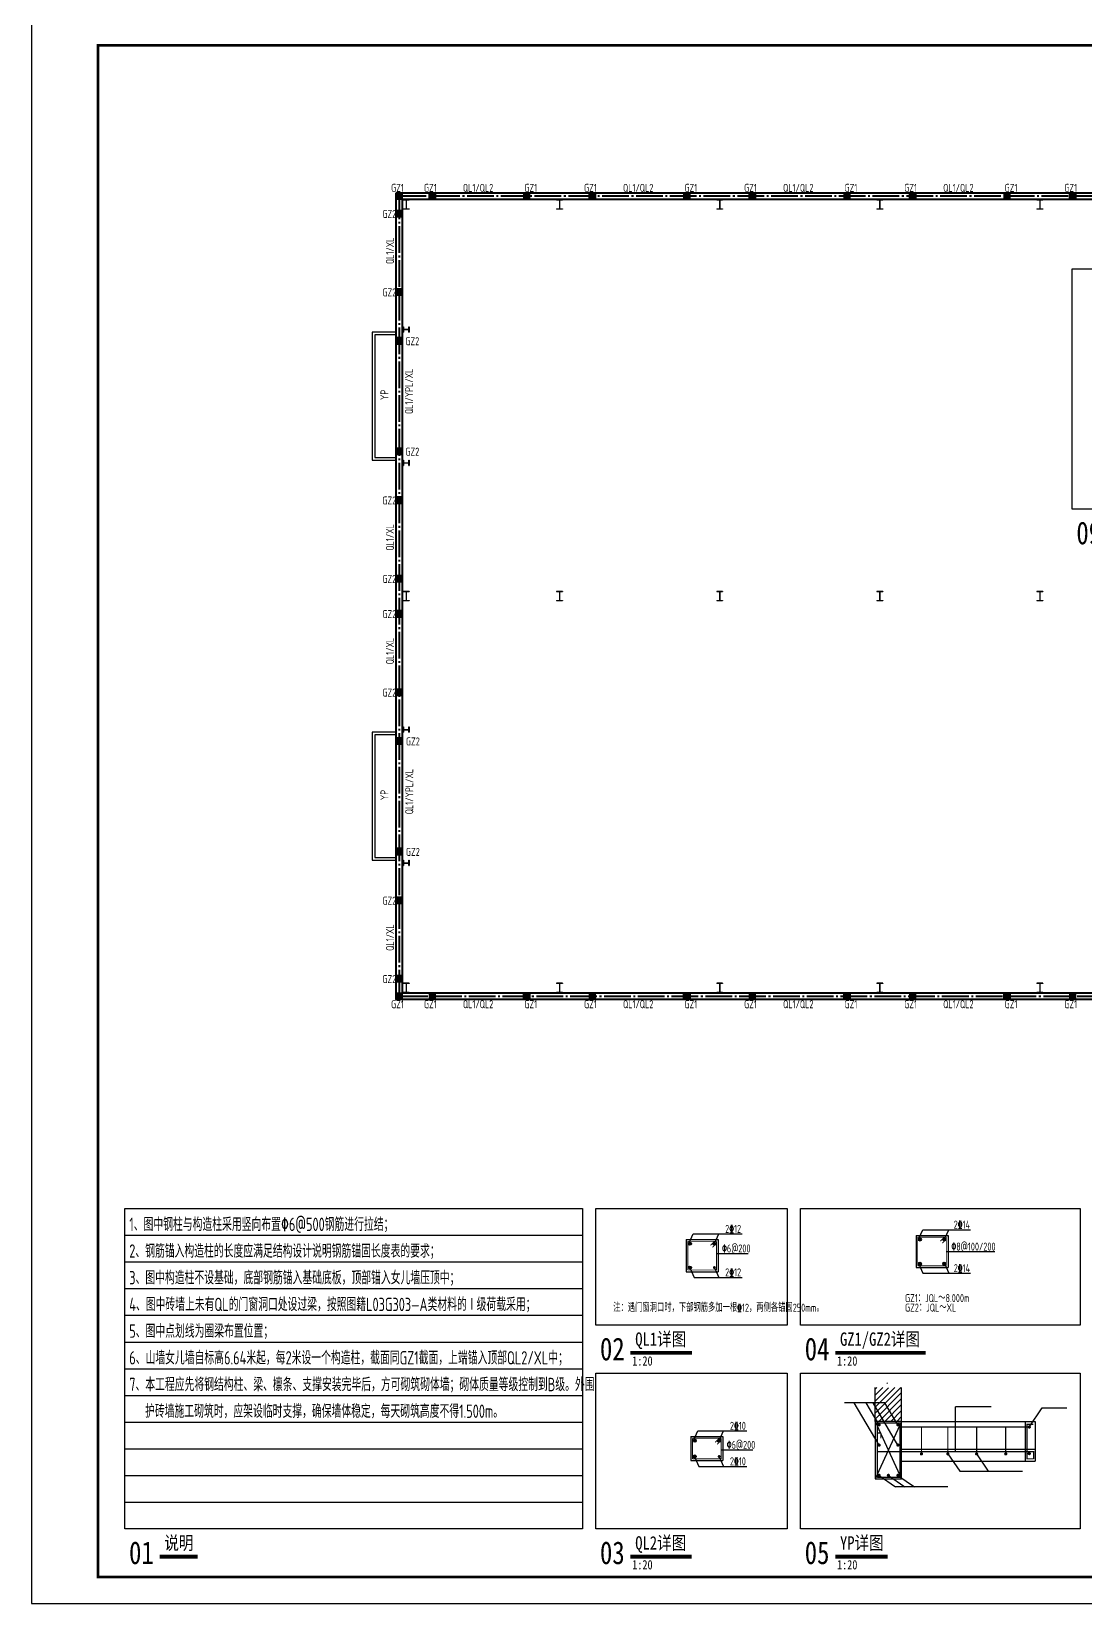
# Model space of a CAD drawing. Extents: x 4043574 to 4201224, y -1031091 to -644991.
# Drawn here: x 4043574 to 4083081, y -1031091 to -972166 of the extents above; entities that cross this region are included whole.
import ezdxf

# ---------------------------------------------------------------- set-up
doc = ezdxf.new("R2010")
doc.units = 0
doc.header["$LTSCALE"] = 1000
doc.header["$MEASUREMENT"] = 0
for name, pattern in [('3', [1.266667, 1, -0.1, 0.066667, -0.1]), ('34', [0]), ('DASH', [0.35, 0.25, -0.1])]:
    doc.linetypes.add(name, pattern=pattern)
for name, color, linetype in [('DIM_LEAD', 3, 'Continuous'), ('DIM_SYMB', 3, 'Continuous'), ('PUB_TEXT', 7, 'Continuous'), ('PUB_TITLE', 4, 'Continuous'), ('WALL', 9, 'Continuous'), ('墙__实线', 3, 'Continuous'), ('支座钢筋', 1, 'Continuous'), ('柱', 94, 'Continuous'), ('柱构件', 2, 'Continuous'), ('楼板负筋文字', 7, 'Continuous'), ('楼板负筋钢筋', 1, 'Continuous'), ('钢筋标注', 253, 'Continuous'), ('零厚板', 7, 'Continuous'), ('预制板', 1, 'Continuous')]:
    doc.layers.add(name, color=color, linetype=linetype)
doc.styles.add('BIANHAO', font='SIMHEI.TTF', dxfattribs={"width": 0.8})
doc.styles.add('BILI', font='SIMHEI.TTF', dxfattribs={"width": 0.7, "height": 350})
doc.styles.add('TSSD', font='tssdeng.shx', dxfattribs={"width": 0.7, "height": 300, "bigfont": 'tssdchn.shx'})
doc.styles.add('TUMING', font='SimSun.ttf', dxfattribs={"width": 0.8, "height": 400})

# ---------------------------------------------------------------- blocks, each defined once
blk = doc.blocks.new('GZ详图')
for points in [[(-796, 3454, 1), (-1027, 3454, 1)], [(1031, 3454, 1), (801, 3454, 1)], [(-796, 1645, 1), (-1027, 1645, 1)], [(1031, 1645, 1), (801, 1645, 1)]]:
    blk.add_hatch(color=256).paths.add_polyline_path(points)
for centre in [(-912, 3454, 0), (916, 3454, 0), (-912, 1645, 0), (916, 1645, 0)]:
    blk.add_circle(centre, 115)
at = {"layer": '墙__实线', "color": 7}
for p, q in [((-1200, 3762, 0), (1200, 3762, 0)), ((-1200, 3762, 0), (-1200, 1362, 0)), ((-977, 3527, 0), (-681, 4192, 0)), ((-681, 4192, 0), (2886, 4192, 0)), ((957, 3527, 0), (1253, 4192, 0)), ((1200, 3762, 0), (1200, 1362, 0)), ((1074, 2547, 0), (4695, 2547, 0)), ((-1200, 1362, 0), (1200, 1362, 0)), ((-977, 1599, 0), (-681, 933, 0)), ((957, 1599, 0), (1253, 933, 0)), ((-681, 933, 0), (2886, 933, 0))]:
    blk.add_line(p, q, dxfattribs=at)
at = {"layer": '支座钢筋', "const_width": 67.5, "elevation": 0}
for points in [[(-1077, 1488), (-1077, 3637)], [(-1077, 3637), (1074, 3637)], [(624, 3337), (924, 3637)], [(924, 3637), (1074, 3637)], [(1074, 3637), (1074, 1488)], [(1074, 3637), (1074, 3487)], [(1074, 3487), (774, 3187)], [(1074, 1488), (-1077, 1488)]]:
    blk.add_lwpolyline(points, dxfattribs=at)
at = {"layer": '钢筋标注', "style": 'TSSD', "width": 0.7}
for s, p in [('2\x8414', (1625, 4270, -16950)), ('\x828@100/200', (1455, 2624, -16950)), ('2\x8414', (1625, 1010, -16950)), ('GZ1：JQL～8.000m', (-2025, -1236, -16950)), ('GZ2：JQL～XL', (-2025, -1947, -16950))]:
    blk.add_text(s, height=600, dxfattribs=at).set_placement(p)
blk = doc.blocks.new('QL1详图')
for points in [[(-796, 3094, 1), (-1027, 3094, 1)], [(1031, 3094, 1), (801, 3094, 1)], [(-796, 1911, -1), (-1027, 1911, -1)], [(1031, 1911, -1), (801, 1911, -1)]]:
    blk.add_hatch(color=256).paths.add_polyline_path(points)
for p, q in [((1074, 2408, 4231), (3449, 2408, 4231)), ((-1200, 1602, 4231), (1200, 1602, 4231)), ((-1200, 1602, 4231), (1200, 1602, 4231))]:
    blk.add_line(p, q)
for centre in [(-912, 3094, 4231), (916, 3094, 4231), (-912, 1911, 4231)]:
    blk.add_circle(centre, 115)
at = {"layer": '墙__实线', "color": 7}
for p, q in [((-977, 3166, 4231), (-681, 3832, 4231)), ((-681, 3832, 4231), (2987, 3832, 4231)), ((957, 3166, 4231), (1253, 3832, 4231)), ((-1200, 3402, 4231), (1200, 3402, 4231)), ((-1200, 3402, 4231), (-1200, 1602, 4231)), ((1200, 3402, 4231), (1200, 1602, 4231)), ((-899, 1838, 4231), (-604, 1172, 4231)), ((957, 1838, 4231), (1253, 1172, 4231)), ((-604, 1172, 4231), (2987, 1172, 4231))]:
    blk.add_line(p, q, dxfattribs=at)
at = {"layer": '支座钢筋', "const_width": 67.5, "elevation": 4231}
for points in [[(-1077, 1727), (-1077, 3277)], [(-1077, 3277), (1074, 3277)], [(624, 2977), (924, 3277)], [(1074, 3127), (774, 2827)], [(924, 3277), (1074, 3277)], [(1074, 3277), (1074, 1727)], [(1074, 3277), (1074, 3127)], [(-1077, 1727), (1074, 1727)]]:
    blk.add_lwpolyline(points, dxfattribs=at)
at = {"layer": '钢筋标注', "style": 'TSSD', "width": 0.7}
for s, p in [('2\x8410', (1726, 3910, -12719)), ('\x826@200', (1493, 2485, -12719)), ('2\x8410', (1726, 1250, -12719))]:
    blk.add_text(s, height=600, dxfattribs=at).set_placement(p)
blk = doc.blocks.new('QL3详图')
for points in [[(-796, 3694, 1), (-1027, 3694, 1)], [(1031, 3694, 1), (801, 3694, 1)], [(-796, 1911, -1), (-1027, 1911, -1)], [(1031, 1911, -1), (801, 1911, -1)]]:
    blk.add_hatch(color=256).paths.add_polyline_path(points)
for p, q in [((1074, 2965, 8475), (3449, 2965, 8475)), ((-1200, 1602, 8475), (1200, 1602, 8475)), ((-1200, 1602, 8475), (1200, 1602, 8475))]:
    blk.add_line(p, q)
for centre in [(-912, 3694, 8475), (916, 3694, 8475), (-912, 1911, 8475)]:
    blk.add_circle(centre, 115)
at = {"layer": '墙__实线', "color": 7}
for p, q in [((-1200, 4002, 8475), (1200, 4002, 8475)), ((-1200, 4002, 8475), (-1200, 1602, 8475)), ((-977, 3766, 8475), (-681, 4432, 8475)), ((-681, 4432, 8475), (2987, 4432, 8475)), ((957, 3766, 8475), (1253, 4432, 8475)), ((1200, 4002, 8475), (1200, 1602, 8475)), ((-899, 1838, 8475), (-604, 1172, 8475)), ((957, 1838, 8475), (1253, 1172, 8475)), ((-604, 1172, 8475), (2987, 1172, 8475))]:
    blk.add_line(p, q, dxfattribs=at)
at = {"layer": '支座钢筋', "const_width": 67.5, "elevation": 8475}
for points in [[(-1077, 1727), (-1077, 3877)], [(-1077, 3877), (1074, 3877)], [(624, 3577), (924, 3877)], [(1074, 3727), (774, 3427)], [(924, 3877), (1074, 3877)], [(1074, 3877), (1074, 1727)], [(1074, 3877), (1074, 3727)], [(-1077, 1727), (1074, 1727)]]:
    blk.add_lwpolyline(points, dxfattribs=at)
at = {"layer": '钢筋标注', "style": 'TSSD', "width": 0.7}
for s, p in [('2\x8412', (1726, 4510, -8475)), ('\x826@200', (1493, 3042, -8475)), ('2\x8412', (1726, 1250, -8475)), ('注：遇门窗洞口时，下部钢筋多加一根\x8412，两侧各锚固250mm。', (-6660, -1396, -8475))]:
    blk.add_text(s, height=600, dxfattribs=at).set_placement(p)
blk = doc.blocks.new('YP1')
h = blk.add_hatch()
h.set_pattern_fill('ANSI31', color=256, scale=100, style=0)
h.set_pattern_definition([(45, (-289631.8, 201877.81), (-112.2532, 112.2532), [])])
h.paths.add_polyline_path([(-3901, 6822), (-4285, 6822), (-4360, 6612), (-4434, 7032), (-4510, 6822), (-4895, 6822), (-4895, 6244), (-4526, 6244), (-4118, 5554), (-3901, 5554)])
h.paths.add_polyline_path([(-4526, 6244), (-4895, 6244), (-4895, 6111), (-4566, 5554), (-4118, 5554)], flags=17)
h.paths.add_polyline_path([(-4895, 6111), (-4895, 5676), (-4823, 5554), (-4566, 5554)], flags=16)
for p, q in [((-4895, 5554), (-4895, 6822)), ((-3901, 5554), (-3901, 6822)), ((-3901, 5554), (-4895, 3399)), ((-4895, 5554), (-3901, 3399)), ((-3901, 5554), (1099, 5554)), ((-3901, 5554), (-3372, 5554)), ((-3901, 5020), (-3901, 5554)), ((728, 5554), (728, 4066)), ((1099, 5554), (1099, 4066)), ((-4745, 3530), (-4129, 3096)), ((-4398, 3530), (-3782, 3096)), ((-4040, 3530), (-3425, 3096))]:
    blk.add_line(p, q)
blk.add_lwpolyline([(-3901, 5554), (-4895, 5554), (-4895, 3399), (-3901, 3399), (-3901, 5020)])
blk.add_lwpolyline([(-4807, 5498), (-3963, 5498), (-3963, 3455), (-4807, 3455)], close=True)
at = {"layer": 'DIM_LEAD'}
for p, q in [((-4526, 6244), (-6037, 6244)), ((-4745, 4665), (-5678, 6244)), ((-4745, 5422), (-5230, 6244)), ((-4040, 4665), (-4973, 6244)), ((-4040, 5422), (-4526, 6244)), ((884, 5342), (1360, 6060)), ((1360, 6060), (2288, 6060)), ((-2173, 3096), (-4129, 3096))]:
    blk.add_line(p, q, dxfattribs=at)
at = {"layer": '墙__实线'}
blk.add_line((-541, 6103), (-1879, 6103), dxfattribs=at)
at = {"layer": '柱'}
for p, q in [((-1879, 4415), (-1879, 6103)), ((-2168, 4334), (-1721, 3688)), ((-1101, 4334), (-654, 3688)), ((-1721, 3688), (629, 3688))]:
    blk.add_line(p, q, dxfattribs=at)
at = {"layer": '楼板负筋钢筋', "const_width": 35}
blk.add_lwpolyline([(-4807, 3455), (-4807, 5498), (-3963, 5498), (-3963, 3455), (-4807, 3455)], dxfattribs=at)
at = {"layer": '零厚板'}
for p, q in [((-3901, 4515), (1099, 4515)), ((-3901, 4066), (1099, 4066))]:
    blk.add_line(p, q, dxfattribs=at)
at = {"layer": '预制板'}
for points, const_width in [([(-4715, 5422, -1), (-4775, 5422, -1), (-4715, 5422, -1)], 60), ([(-4070, 5422, 1), (-4010, 5422, 1), (-4070, 5422, 1)], 60), ([(914, 5342, 1), (854, 5342, 1), (914, 5342, 1)], 60), ([(-4715, 4665, 1), (-4775, 4665, 1), (-4715, 4665, 1)], 60), ([(-4070, 4665, -1), (-4010, 4665, -1), (-4070, 4665, -1)], 60), ([(-3129, 4334, 1), (-3189, 4334, 1), (-3129, 4334, 1)], 60), ([(-2138, 4334, 1), (-2198, 4334, 1), (-2138, 4334, 1)], 60.1), ([(-1061, 4334, 1), (-1121, 4334, 1), (-1061, 4334, 1)], 60), ([(31, 4334, 1), (-29, 4334, 1), (31, 4334, 1)], 60), ([(914, 4346, 1), (854, 4346, 1), (914, 4346, 1)], 60), ([(-4715, 3530, 1), (-4775, 3530, 1), (-4715, 3530, 1)], 60), ([(-4368, 3530, 1), (-4428, 3530, 1), (-4368, 3530, 1)], 60), ([(-4070, 3530, -1), (-4010, 3530, -1), (-4070, 3530, -1)], 60)]:
    blk.add_lwpolyline(points, format="xyb", dxfattribs=dict(at, const_width=const_width))
at = {"layer": '预制板', "linetype": 'DASH', "const_width": 45}
for points in [[(884, 5342), (-3901, 5342)], [(-3159, 4334), (-3159, 5342)], [(-2168, 4334), (-2168, 5342)], [(-1091, 4334), (-1091, 5342)], [(1, 4334), (1, 5342)]]:
    blk.add_lwpolyline(points, dxfattribs=at)
at = {"layer": '预制板', "const_width": 45}
for points in [[(1049, 4147), (796, 4147), (796, 5443), (1034, 5443)], [(-4807, 5121), (-4682, 5121)], [(-4682, 5121), (-4682, 4915)], [(-4807, 4415), (1049, 4415), (1049, 4147)]]:
    blk.add_lwpolyline(points, dxfattribs=at)

msp = doc.modelspace()

# ---------------------------------------------------------------- hatches: boundary and pattern name
for points in [[(4057487, -978214), (4057247, -978214), (4057247, -978454), (4057487, -978454)], [(4058717, -978454), (4058477, -978454), (4058477, -978214), (4058717, -978214)], [(4062017, -978454), (4062257, -978454), (4062257, -978214), (4062017, -978214)], [(4064717, -978454), (4064477, -978454), (4064477, -978214), (4064717, -978214)], [(4068017, -978454), (4068257, -978454), (4068257, -978214), (4068017, -978214)], [(4070717, -978454), (4070477, -978454), (4070477, -978214), (4070717, -978214)], [(4074017, -978454), (4074257, -978454), (4074257, -978214), (4074017, -978214)], [(4076717, -978454), (4076477, -978454), (4076477, -978214), (4076717, -978214)], [(4080017, -978454), (4080257, -978454), (4080257, -978214), (4080017, -978214)], [(4082717, -978454), (4082477, -978454), (4082477, -978214), (4082717, -978214)], [(4057487, -978874), (4057247, -978874), (4057247, -979114), (4057487, -979114)], [(4057487, -981814), (4057247, -981814), (4057247, -982054), (4057487, -982054)], [(4057487, -983644), (4057247, -983644), (4057247, -983884), (4057487, -983884)], [(4057487, -987784), (4057247, -987784), (4057247, -988024), (4057487, -988024)], [(4057487, -989614), (4057247, -989614), (4057247, -989854), (4057487, -989854)], [(4057487, -992554), (4057247, -992554), (4057247, -992794), (4057487, -992794)], [(4057487, -993874), (4057247, -993874), (4057247, -994114), (4057487, -994114)], [(4057487, -996814), (4057247, -996814), (4057247, -997054), (4057487, -997054)], [(4057487, -998644), (4057247, -998644), (4057247, -998884), (4057487, -998884)], [(4057487, -1002784), (4057247, -1002784), (4057247, -1003024), (4057487, -1003024)], [(4057487, -1004614), (4057247, -1004614), (4057247, -1004854), (4057487, -1004854)], [(4057487, -1007554), (4057247, -1007554), (4057247, -1007794), (4057487, -1007794)], [(4057487, -1008214), (4057247, -1008214), (4057247, -1008454), (4057487, -1008454)], [(4058717, -1008214), (4058477, -1008214), (4058477, -1008454), (4058717, -1008454)], [(4062017, -1008214), (4062257, -1008214), (4062257, -1008454), (4062017, -1008454)], [(4064717, -1008214), (4064477, -1008214), (4064477, -1008454), (4064717, -1008454)], [(4068017, -1008214), (4068257, -1008214), (4068257, -1008454), (4068017, -1008454)], [(4070717, -1008214), (4070477, -1008214), (4070477, -1008454), (4070717, -1008454)], [(4074017, -1008214), (4074257, -1008214), (4074257, -1008454), (4074017, -1008454)], [(4076717, -1008214), (4076477, -1008214), (4076477, -1008454), (4076717, -1008454)], [(4080017, -1008214), (4080257, -1008214), (4080257, -1008454), (4080017, -1008454)], [(4082717, -1008214), (4082477, -1008214), (4082477, -1008454), (4082717, -1008454)]]:
    msp.add_hatch(color=256).paths.add_polyline_path(points)

# ---------------------------------------------------------------- linework, layer by layer
at = {"linetype": 'ByBlock', "ltscale": 0.01}
for p, q in [((4047074, -1017286), (4064224, -1017286)), ((4047074, -1018287), (4064224, -1018287)), ((4047074, -1019287), (4064224, -1019287)), ((4047074, -1020288), (4064224, -1020288)), ((4047074, -1021288), (4064224, -1021288)), ((4047074, -1022289), (4064224, -1022289)), ((4047074, -1023289), (4064224, -1023289)), ((4047074, -1024290), (4064224, -1024290)), ((4047074, -1025290), (4064224, -1025290)), ((4047074, -1026291), (4064224, -1026291)), ((4047074, -1027291), (4064224, -1027291))]:
    msp.add_line(p, q, dxfattribs=at)
for points in [[(4057487, -978214), (4057247, -978214), (4057247, -978454), (4057487, -978454)], [(4058717, -978454), (4058477, -978454), (4058477, -978214), (4058717, -978214)], [(4062017, -978454), (4062257, -978454), (4062257, -978214), (4062017, -978214)], [(4064717, -978454), (4064477, -978454), (4064477, -978214), (4064717, -978214)], [(4068017, -978454), (4068257, -978454), (4068257, -978214), (4068017, -978214)], [(4070717, -978454), (4070477, -978454), (4070477, -978214), (4070717, -978214)], [(4074017, -978454), (4074257, -978454), (4074257, -978214), (4074017, -978214)], [(4076717, -978454), (4076477, -978454), (4076477, -978214), (4076717, -978214)], [(4080017, -978454), (4080257, -978454), (4080257, -978214), (4080017, -978214)], [(4082717, -978454), (4082477, -978454), (4082477, -978214), (4082717, -978214)], [(4057487, -978874), (4057247, -978874), (4057247, -979114), (4057487, -979114)], [(4057487, -981814), (4057247, -981814), (4057247, -982054), (4057487, -982054)], [(4056347, -988234), (4057247, -988234), (4057247, -983434), (4056347, -983434)], [(4056447, -988134), (4057247, -988134), (4057247, -983534), (4056447, -983534)], [(4057487, -983644), (4057247, -983644), (4057247, -983884), (4057487, -983884)], [(4057487, -987784), (4057247, -987784), (4057247, -988024), (4057487, -988024)], [(4057487, -989614), (4057247, -989614), (4057247, -989854), (4057487, -989854)], [(4057487, -992554), (4057247, -992554), (4057247, -992794), (4057487, -992794)], [(4057487, -993874), (4057247, -993874), (4057247, -994114), (4057487, -994114)], [(4057487, -996814), (4057247, -996814), (4057247, -997054), (4057487, -997054)], [(4056347, -1003234), (4057247, -1003234), (4057247, -998434), (4056347, -998434)], [(4056447, -1003134), (4057247, -1003134), (4057247, -998534), (4056447, -998534)], [(4057487, -998644), (4057247, -998644), (4057247, -998884), (4057487, -998884)], [(4057487, -1002784), (4057247, -1002784), (4057247, -1003024), (4057487, -1003024)], [(4057487, -1004614), (4057247, -1004614), (4057247, -1004854), (4057487, -1004854)], [(4057487, -1007554), (4057247, -1007554), (4057247, -1007794), (4057487, -1007794)], [(4057487, -1008214), (4057247, -1008214), (4057247, -1008454), (4057487, -1008454)], [(4058717, -1008214), (4058477, -1008214), (4058477, -1008454), (4058717, -1008454)], [(4062017, -1008214), (4062257, -1008214), (4062257, -1008454), (4062017, -1008454)], [(4064717, -1008214), (4064477, -1008214), (4064477, -1008454), (4064717, -1008454)], [(4068017, -1008214), (4068257, -1008214), (4068257, -1008454), (4068017, -1008454)], [(4070717, -1008214), (4070477, -1008214), (4070477, -1008454), (4070717, -1008454)], [(4074017, -1008214), (4074257, -1008214), (4074257, -1008454), (4074017, -1008454)], [(4076717, -1008214), (4076477, -1008214), (4076477, -1008454), (4076717, -1008454)], [(4080017, -1008214), (4080257, -1008214), (4080257, -1008454), (4080017, -1008454)], [(4082717, -1008214), (4082477, -1008214), (4082477, -1008454), (4082717, -1008454)]]:
    msp.add_lwpolyline(points, close=True)
at = {"color": 1, "linetype": '3', "lineweight": 40}
msp.add_lwpolyline([(4057367, -978334), (4129367, -978334), (4129367, -1008334), (4057367, -1008334)], close=True, dxfattribs=at)
at = {"linetype": 'ByBlock', "ltscale": 0.01}
for points in [[(4082578, -981063), (4104182, -981063), (4104182, -990067), (4082578, -990067)], [(4047074, -1016286), (4064224, -1016286), (4064224, -1028291), (4047074, -1028291)], [(4064724, -1016286), (4071898, -1016286), (4071898, -1020654), (4064724, -1020654)], [(4072398, -1016286), (4082879, -1016286), (4082879, -1020654), (4072398, -1020654)], [(4064724, -1022454), (4071898, -1022454), (4071898, -1028291), (4064724, -1028291)], [(4072398, -1022454), (4082879, -1022454), (4082879, -1028291), (4072398, -1028291)]]:
    msp.add_lwpolyline(points, close=True, dxfattribs=at)
at = {"layer": 'DIM_SYMB', "color": 3, "const_width": 143}
for points in [[(4066026, -1021695), (4068331, -1021695)], [(4073701, -1021695), (4077085, -1021695)], [(4048377, -1029333), (4049800, -1029333)], [(4066026, -1029333), (4068313, -1029333)], [(4073701, -1029333), (4075661, -1029333)]]:
    msp.add_lwpolyline(points, dxfattribs=at)
at = {"layer": 'PUB_TITLE'}
msp.add_lwpolyline([(4043574, -1031091), (4148674, -1031091), (4148674, -971691), (4043574, -971691)], close=True, dxfattribs=at)
at = {"layer": 'PUB_TITLE', "const_width": 100}
msp.add_lwpolyline([(4046074, -1030091), (4147674, -1030091), (4147674, -972691), (4046074, -972691)], close=True, dxfattribs=at)
at = {"layer": 'WALL', "lineweight": 40}
for points in [[(4057247, -978214), (4129487, -978214), (4129487, -1008454), (4057247, -1008454)], [(4057487, -978454), (4129247, -978454), (4129247, -1008214), (4057487, -1008214)]]:
    msp.add_lwpolyline(points, close=True, dxfattribs=at)
at = {"layer": '柱构件'}
for p, q in [((4057727, -978474), (4057507, -978474)), ((4057507, -978474), (4057727, -978474)), ((4057507, -978474), (4057507, -978484)), ((4057614, -978484), (4057507, -978484)), ((4057614, -978484), (4057614, -978814)), ((4057727, -978484), (4057620, -978484)), ((4057620, -978484), (4057620, -978814)), ((4057727, -978474), (4057727, -978484)), ((4063477, -978474), (4063257, -978474)), ((4063257, -978474), (4063477, -978474)), ((4063257, -978474), (4063257, -978484)), ((4063364, -978484), (4063257, -978484)), ((4063364, -978484), (4063364, -978814)), ((4063477, -978484), (4063370, -978484)), ((4063370, -978484), (4063370, -978814)), ((4063477, -978474), (4063477, -978484)), ((4069477, -978474), (4069257, -978474)), ((4069257, -978474), (4069477, -978474)), ((4069257, -978474), (4069257, -978484)), ((4069364, -978484), (4069257, -978484)), ((4069364, -978484), (4069364, -978814)), ((4069477, -978484), (4069370, -978484)), ((4069370, -978484), (4069370, -978814)), ((4069477, -978474), (4069477, -978484)), ((4075477, -978474), (4075257, -978474)), ((4075257, -978474), (4075477, -978474)), ((4075257, -978474), (4075257, -978484)), ((4075364, -978484), (4075257, -978484)), ((4075364, -978484), (4075364, -978814)), ((4075477, -978484), (4075370, -978484)), ((4075370, -978484), (4075370, -978814)), ((4075477, -978474), (4075477, -978484)), ((4081477, -978474), (4081257, -978474)), ((4081257, -978474), (4081477, -978474)), ((4081257, -978474), (4081257, -978484)), ((4081364, -978484), (4081257, -978484)), ((4081364, -978484), (4081364, -978814)), ((4081477, -978484), (4081370, -978484)), ((4081370, -978484), (4081370, -978814)), ((4081477, -978474), (4081477, -978484)), ((4057507, -978814), (4057614, -978814)), ((4057507, -978814), (4057507, -978824)), ((4057727, -978824), (4057507, -978824)), ((4057620, -978814), (4057727, -978814)), ((4057727, -978814), (4057727, -978824)), ((4063257, -978814), (4063364, -978814)), ((4063257, -978814), (4063257, -978824)), ((4063477, -978824), (4063257, -978824)), ((4063370, -978814), (4063477, -978814)), ((4063477, -978814), (4063477, -978824)), ((4069257, -978814), (4069364, -978814)), ((4069257, -978814), (4069257, -978824)), ((4069477, -978824), (4069257, -978824)), ((4069370, -978814), (4069477, -978814)), ((4069477, -978814), (4069477, -978824)), ((4075257, -978814), (4075364, -978814)), ((4075257, -978814), (4075257, -978824)), ((4075477, -978824), (4075257, -978824)), ((4075370, -978814), (4075477, -978814)), ((4075477, -978814), (4075477, -978824)), ((4081257, -978814), (4081364, -978814)), ((4081257, -978814), (4081257, -978824)), ((4081477, -978824), (4081257, -978824)), ((4081370, -978814), (4081477, -978814)), ((4081477, -978814), (4081477, -978824)), ((4057507, -983234), (4057507, -983434)), ((4057507, -983234), (4057517, -983234)), ((4057507, -983434), (4057507, -983234)), ((4057507, -983434), (4057517, -983434)), ((4057517, -983234), (4057517, -983331)), ((4057517, -983331), (4057717, -983331)), ((4057517, -983337), (4057517, -983434)), ((4057517, -983337), (4057717, -983337)), ((4057717, -983234), (4057727, -983234)), ((4057717, -983331), (4057717, -983234)), ((4057717, -983434), (4057717, -983337)), ((4057717, -983434), (4057727, -983434)), ((4057727, -983234), (4057727, -983434)), ((4057507, -988234), (4057507, -988434)), ((4057507, -988234), (4057517, -988234)), ((4057507, -988434), (4057507, -988234)), ((4057507, -988434), (4057517, -988434)), ((4057517, -988234), (4057517, -988331)), ((4057517, -988331), (4057717, -988331)), ((4057517, -988337), (4057517, -988434)), ((4057517, -988337), (4057717, -988337)), ((4057717, -988234), (4057727, -988234)), ((4057717, -988331), (4057717, -988234)), ((4057717, -988434), (4057717, -988337)), ((4057717, -988434), (4057727, -988434)), ((4057727, -988234), (4057727, -988434)), ((4057727, -993159), (4057507, -993159)), ((4057507, -993159), (4057727, -993159)), ((4057507, -993159), (4057507, -993169)), ((4057614, -993169), (4057507, -993169)), ((4057614, -993169), (4057614, -993499)), ((4057727, -993169), (4057620, -993169)), ((4057620, -993169), (4057620, -993499)), ((4057727, -993159), (4057727, -993169)), ((4063477, -993159), (4063257, -993159)), ((4063257, -993159), (4063477, -993159)), ((4063257, -993159), (4063257, -993169)), ((4063364, -993169), (4063257, -993169)), ((4063364, -993169), (4063364, -993499)), ((4063477, -993169), (4063370, -993169)), ((4063370, -993169), (4063370, -993499)), ((4063477, -993159), (4063477, -993169)), ((4069477, -993159), (4069257, -993159)), ((4069257, -993159), (4069477, -993159)), ((4069257, -993159), (4069257, -993169)), ((4069364, -993169), (4069257, -993169)), ((4069364, -993169), (4069364, -993499)), ((4069477, -993169), (4069370, -993169)), ((4069370, -993169), (4069370, -993499)), ((4069477, -993159), (4069477, -993169)), ((4075477, -993159), (4075257, -993159)), ((4075257, -993159), (4075477, -993159)), ((4075257, -993159), (4075257, -993169)), ((4075364, -993169), (4075257, -993169)), ((4075364, -993169), (4075364, -993499)), ((4075477, -993169), (4075370, -993169)), ((4075370, -993169), (4075370, -993499)), ((4075477, -993159), (4075477, -993169)), ((4081477, -993159), (4081257, -993159)), ((4081257, -993159), (4081477, -993159)), ((4081257, -993159), (4081257, -993169)), ((4081364, -993169), (4081257, -993169)), ((4081364, -993169), (4081364, -993499)), ((4081477, -993169), (4081370, -993169)), ((4081370, -993169), (4081370, -993499)), ((4081477, -993159), (4081477, -993169)), ((4057507, -993499), (4057614, -993499)), ((4057507, -993499), (4057507, -993509)), ((4057727, -993509), (4057507, -993509)), ((4057620, -993499), (4057727, -993499)), ((4057727, -993499), (4057727, -993509)), ((4063257, -993499), (4063364, -993499)), ((4063257, -993499), (4063257, -993509)), ((4063477, -993509), (4063257, -993509)), ((4063370, -993499), (4063477, -993499)), ((4063477, -993499), (4063477, -993509)), ((4069257, -993499), (4069364, -993499)), ((4069257, -993499), (4069257, -993509)), ((4069477, -993509), (4069257, -993509)), ((4069370, -993499), (4069477, -993499)), ((4069477, -993499), (4069477, -993509)), ((4075257, -993499), (4075364, -993499)), ((4075257, -993499), (4075257, -993509)), ((4075477, -993509), (4075257, -993509)), ((4075370, -993499), (4075477, -993499)), ((4075477, -993499), (4075477, -993509)), ((4081257, -993499), (4081364, -993499)), ((4081257, -993499), (4081257, -993509)), ((4081477, -993509), (4081257, -993509)), ((4081370, -993499), (4081477, -993499)), ((4081477, -993499), (4081477, -993509)), ((4057507, -998234), (4057507, -998434)), ((4057507, -998234), (4057517, -998234)), ((4057507, -998434), (4057507, -998234)), ((4057507, -998434), (4057517, -998434)), ((4057517, -998234), (4057517, -998331)), ((4057517, -998331), (4057717, -998331)), ((4057517, -998337), (4057517, -998434)), ((4057517, -998337), (4057717, -998337)), ((4057717, -998234), (4057727, -998234)), ((4057717, -998331), (4057717, -998234)), ((4057717, -998434), (4057717, -998337)), ((4057717, -998434), (4057727, -998434)), ((4057727, -998234), (4057727, -998434)), ((4057507, -1003234), (4057507, -1003434)), ((4057507, -1003234), (4057517, -1003234)), ((4057507, -1003434), (4057507, -1003234)), ((4057507, -1003434), (4057517, -1003434)), ((4057517, -1003234), (4057517, -1003331)), ((4057517, -1003331), (4057717, -1003331)), ((4057517, -1003337), (4057517, -1003434)), ((4057517, -1003337), (4057717, -1003337)), ((4057717, -1003234), (4057727, -1003234)), ((4057717, -1003331), (4057717, -1003234)), ((4057717, -1003434), (4057717, -1003337)), ((4057717, -1003434), (4057727, -1003434)), ((4057727, -1003234), (4057727, -1003434)), ((4057727, -1007844), (4057507, -1007844)), ((4057507, -1007844), (4057727, -1007844)), ((4057507, -1007844), (4057507, -1007854)), ((4057614, -1007854), (4057507, -1007854)), ((4057507, -1008184), (4057614, -1008184)), ((4057507, -1008184), (4057507, -1008194)), ((4057727, -1008194), (4057507, -1008194)), ((4057614, -1007854), (4057614, -1008184)), ((4057727, -1007854), (4057620, -1007854)), ((4057620, -1007854), (4057620, -1008184)), ((4057620, -1008184), (4057727, -1008184)), ((4057727, -1007844), (4057727, -1007854)), ((4057727, -1008184), (4057727, -1008194)), ((4063477, -1007844), (4063257, -1007844)), ((4063257, -1007844), (4063477, -1007844)), ((4063257, -1007844), (4063257, -1007854)), ((4063364, -1007854), (4063257, -1007854)), ((4063257, -1008184), (4063364, -1008184)), ((4063257, -1008184), (4063257, -1008194)), ((4063477, -1008194), (4063257, -1008194)), ((4063364, -1007854), (4063364, -1008184)), ((4063477, -1007854), (4063370, -1007854)), ((4063370, -1007854), (4063370, -1008184)), ((4063370, -1008184), (4063477, -1008184)), ((4063477, -1007844), (4063477, -1007854)), ((4063477, -1008184), (4063477, -1008194)), ((4069477, -1007844), (4069257, -1007844)), ((4069257, -1007844), (4069477, -1007844)), ((4069257, -1007844), (4069257, -1007854)), ((4069364, -1007854), (4069257, -1007854)), ((4069257, -1008184), (4069364, -1008184)), ((4069257, -1008184), (4069257, -1008194)), ((4069477, -1008194), (4069257, -1008194)), ((4069364, -1007854), (4069364, -1008184)), ((4069477, -1007854), (4069370, -1007854)), ((4069370, -1007854), (4069370, -1008184)), ((4069370, -1008184), (4069477, -1008184)), ((4069477, -1007844), (4069477, -1007854)), ((4069477, -1008184), (4069477, -1008194)), ((4075477, -1007844), (4075257, -1007844)), ((4075257, -1007844), (4075477, -1007844)), ((4075257, -1007844), (4075257, -1007854)), ((4075364, -1007854), (4075257, -1007854)), ((4075257, -1008184), (4075364, -1008184)), ((4075257, -1008184), (4075257, -1008194)), ((4075477, -1008194), (4075257, -1008194)), ((4075364, -1007854), (4075364, -1008184)), ((4075477, -1007854), (4075370, -1007854)), ((4075370, -1007854), (4075370, -1008184)), ((4075370, -1008184), (4075477, -1008184)), ((4075477, -1007844), (4075477, -1007854)), ((4075477, -1008184), (4075477, -1008194)), ((4081477, -1007844), (4081257, -1007844)), ((4081257, -1007844), (4081477, -1007844)), ((4081257, -1007844), (4081257, -1007854)), ((4081364, -1007854), (4081257, -1007854)), ((4081257, -1008184), (4081364, -1008184)), ((4081257, -1008184), (4081257, -1008194)), ((4081477, -1008194), (4081257, -1008194)), ((4081364, -1007854), (4081364, -1008184)), ((4081477, -1007854), (4081370, -1007854)), ((4081370, -1007854), (4081370, -1008184)), ((4081370, -1008184), (4081477, -1008184)), ((4081477, -1007844), (4081477, -1007854)), ((4081477, -1008184), (4081477, -1008194))]:
    msp.add_line(p, q, dxfattribs=at)

# ---------------------------------------------------------------- block references
at = {"xscale": 0.5002500000000001, "yscale": 0.5002500000000001, "zscale": 0.5002500000000001}
for name, p in [('QL3详图', (4068711, -1019454, -2121)), ('GZ详图', (4077327, -1019175, -4)), ('QL1详图', (4068889, -1026535, -2121))]:
    msp.add_blockref(name, p, dxfattribs=at)
msp.add_blockref('YP1', (4080089, -1029816, 7530))

# ---------------------------------------------------------------- texts
at = {"linetype": '34', "style": 'TSSD', "width": 0.7}
for s, p in [('1、图中钢柱与构造柱采用竖向布置\x826@500钢筋进行拉结；', (4047240, -1017128)), ('2、钢筋锚入构造柱的长度应满足结构设计说明钢筋锚固长度表的要求；', (4047240, -1018129)), ('3、图中构造柱不设基础，底部钢筋锚入基础底板，顶部锚入女儿墙压顶中；', (4047240, -1019129)), ('4、图中砖墙上未有QL的门窗洞口处设过梁，按照图籍L03G303—A类材料的Ⅰ级荷载采用；', (4047240, -1020130)), ('5、图中点划线为圈梁布置位置；', (4047240, -1021130)), ('6、山墙女儿墙自标高6.64米起，每2米设一个构造柱，截面同GZ1截面，上端锚入顶部QL2/XL中；', (4047240, -1022131)), ('7、本工程应先将钢结构柱、梁、檩条、支撑安装完毕后，方可砌筑砌体墙；砌体质量等级控制到B级。外围', (4047240, -1023131)), ('护砖墙施工砌筑时，应架设临时支撑，确保墙体稳定，每天砌筑高度不得1.500m。', (4047832, -1024132))]:
    msp.add_text(s, height=500.5, dxfattribs=at).set_placement(p)
at = {"layer": 'DIM_SYMB', "color": 7, "style": 'TUMING', "width": 0.8}
for s, p in [('QL1详图', (4066204, -1021430)), ('GZ1/GZ2详图', (4073878, -1021430)), ('说明', (4048554, -1029067)), ('QL2详图', (4066204, -1029067)), ('YP详图', (4073878, -1029067))]:
    msp.add_text(s, height=500.5, dxfattribs=at).set_placement(p)
at = {"layer": 'PUB_TEXT', "width": 0.8}
for s, height, style, p in [('09', 850.9, 'BIANHAO', (4082737, -991388)), ('02', 850.9, 'BIANHAO', (4064882, -1021974)), ('04', 850.9, 'BIANHAO', (4072556, -1021974)), ('1:20', 350.4, 'BILI', (4066092, -1022173)), ('1:20', 350.4, 'BILI', (4073767, -1022173)), ('01', 850.9, 'BIANHAO', (4047233, -1029612)), ('03', 850.9, 'BIANHAO', (4064882, -1029612)), ('05', 850.9, 'BIANHAO', (4072556, -1029612)), ('1:20', 350.4, 'BILI', (4066092, -1029811)), ('1:20', 350.4, 'BILI', (4073767, -1029811))]:
    msp.add_text(s, height=height, dxfattribs=dict(at, style=style)).set_placement(p)
at = {"layer": '楼板负筋文字', "style": 'TSSD', "width": 0.7}
for s, p in [('GZ1', (4057055, -978179)), ('GZ1', (4058285, -978179)), ('QL1/QL2', (4059745, -978179)), ('GZ1', (4062049, -978179)), ('GZ1', (4064285, -978179)), ('QL1/QL2', (4065745, -978179)), ('GZ1', (4068049, -978179)), ('GZ1', (4070285, -978179)), ('QL1/QL2', (4071745, -978179)), ('GZ1', (4074049, -978179)), ('GZ1', (4076285, -978179)), ('QL1/QL2', (4077745, -978179)), ('GZ1', (4080049, -978179)), ('GZ1', (4082285, -978179)), ('GZ2', (4056729, -979157)), ('GZ2', (4056729, -982097)), ('GZ2', (4057589, -983927)), ('GZ2', (4057589, -988067)), ('GZ2', (4056729, -989897)), ('GZ2', (4056729, -992837)), ('GZ2', (4056729, -994157)), ('GZ2', (4056729, -997097)), ('GZ2', (4057610, -998927)), ('GZ2', (4057610, -1003067)), ('GZ2', (4056729, -1004897)), ('GZ2', (4056729, -1007837)), ('GZ1', (4057055, -1008778)), ('GZ1', (4058285, -1008778)), ('QL1/QL2', (4059745, -1008778)), ('GZ1', (4062049, -1008778)), ('GZ1', (4064285, -1008778)), ('QL1/QL2', (4065745, -1008778)), ('GZ1', (4068049, -1008778)), ('GZ1', (4070285, -1008778)), ('QL1/QL2', (4071745, -1008778)), ('GZ1', (4074049, -1008778)), ('GZ1', (4076285, -1008778)), ('QL1/QL2', (4077745, -1008778)), ('GZ1', (4080049, -1008778)), ('GZ1', (4082285, -1008778))]:
    msp.add_text(s, height=300, dxfattribs=at).set_placement(p)
for s, p in [('QL1/XL', (4057160, -980886)), ('QL1/YPL/XL', (4057874, -986507)), ('YP', (4056953, -985979)), ('QL1/XL', (4057160, -991626)), ('QL1/XL', (4057160, -995886)), ('QL1/YPL/XL', (4057884, -1001507)), ('YP', (4056953, -1000979)), ('QL1/XL', (4057160, -1006626))]:
    msp.add_text(s, height=300, rotation=90, dxfattribs=at).set_placement(p)

doc.saveas('drawing.dxf')
